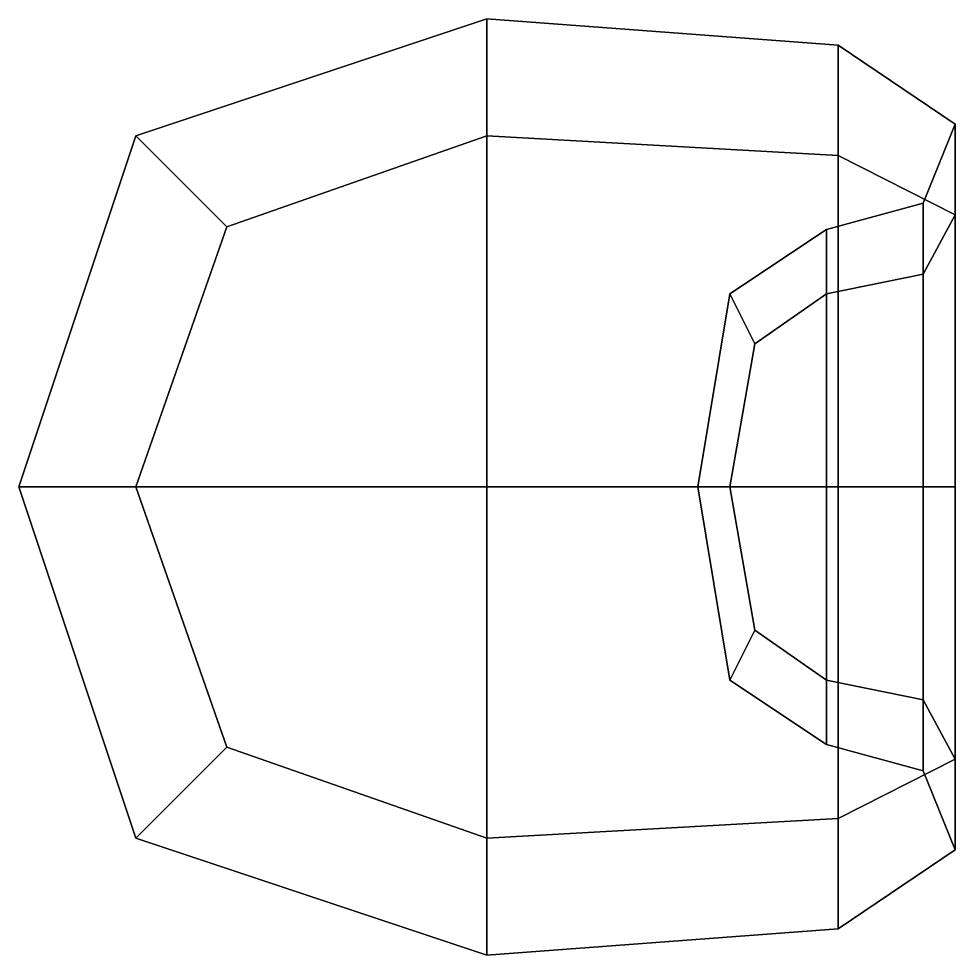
# Model space of a CAD drawing. Extents: x -1 to 1, y -1 to 1.
import ezdxf

# ---------------------------------------------------------------- set-up
doc = ezdxf.new("R2010")
doc.units = 0

# ---------------------------------------------------------------- blocks, each defined once
blk = doc.blocks.new('Mesh_001')
at = {"layer": 'Meshes', "color": 254}
mesh = blk.add_polyface(dxfattribs=at)
corners = [(0, 0, -1), (0, 0, 1), (0, -1), (-1, 0), (0, 1), (0.45, 0), (0.725, 0.55), (1, 0, -0.775), (0.725, 0, -0.55), (1, -0.775), (0.725, -0.55), (1, 0.775), (1, 0, 0.775), (0.725, 0, 0.55), (-0.75, 0, 0.75), (0.75, -0.94375), (-0.75, -0.75), (0.51875, 0, -0.4125), (0.93125, 0, -0.60625), (0.75, 0, 0.94375), (0.75, 0.94375), (0.51875, 0, 0.4125), (0, -0.75, -0.75), (1, -0.58125, 0.58125), (0.93125, 0.60625), (0, 0.75, -0.75), (0.725, 0.4125, 0.4125), (0.51875, -0.4125), (1, 0.58125, 0.58125), (-0.75, 0.75), (0, 0.75, 0.75), (0, -0.75, 0.75), (0.725, -0.4125, -0.4125), (0.725, 0.4125, -0.4125), (-0.75, 0, -0.75), (0.93125, 0, 0.60625), (1, -0.58125, -0.58125), (1, 0.58125, -0.58125), (0.75, 0, -0.94375), (0.725, -0.4125, 0.4125), (0.93125, -0.60625), (0.51875, 0.4125), (0.75, 0.707812, -0.707812), (0.75, -0.707812, -0.707812), (-0.555556, -0.555555, -0.555556), (-0.555555, 0.555556, -0.555556), (0.75, 0.707812, 0.707812), (-0.555555, 0.555556, 0.555556), (-0.555556, -0.555555, 0.555556), (0.75, -0.707813, 0.707812), (0.572222, 0.305556, 0.305556), (0.572222, -0.305555, 0.305556), (0.572222, -0.305555, -0.305556), (0.572222, 0.305556, -0.305556), (0.93125, 0.454688, -0.454688), (0.93125, 0.454687, 0.454688), (0.93125, -0.454687, -0.454688), (0.93125, -0.454688, 0.454688)]
mesh.append_faces([[corners[k] for k in face] for face in [(0, 25, 42, 38), (0, 38, 43, 22), (0, 22, 44, 34), (0, 34, 45, 25), (1, 19, 46, 30), (1, 30, 47, 14), (1, 14, 48, 31), (1, 31, 49, 19), (2, 22, 43, 15), (2, 15, 49, 31), (2, 31, 48, 16), (2, 16, 44, 22), (3, 34, 44, 16), (3, 16, 48, 14), (3, 14, 47, 29), (3, 29, 45, 34), (4, 30, 46, 20), (4, 20, 42, 25), (4, 25, 45, 29), (4, 29, 47, 30), (5, 41, 50, 21), (5, 21, 51, 27), (5, 27, 52, 17), (5, 17, 53, 41), (6, 41, 53, 33), (6, 33, 54, 24), (6, 24, 55, 26), (6, 26, 50, 41), (7, 36, 43, 38), (7, 38, 42, 37), (7, 37, 54, 18), (7, 18, 56, 36), (8, 17, 52, 32), (8, 32, 56, 18), (8, 18, 54, 33), (8, 33, 53, 17), (9, 36, 56, 40), (9, 40, 57, 23), (9, 23, 49, 15), (9, 15, 43, 36), (10, 27, 51, 39), (10, 39, 57, 40), (10, 40, 56, 32), (10, 32, 52, 27), (11, 24, 54, 37), (11, 37, 42, 20), (11, 20, 46, 28), (11, 28, 55, 24), (12, 23, 57, 35), (12, 35, 55, 28), (12, 28, 46, 19), (12, 19, 49, 23), (13, 26, 55, 35), (13, 35, 57, 39), (13, 39, 51, 21), (13, 21, 50, 26)]], dxfattribs={"color": 254})

msp = doc.modelspace()

# ---------------------------------------------------------------- block references
at = {"layer": '1'}
msp.add_blockref('Mesh_001', (0, 0), dxfattribs=at)

doc.saveas('drawing.dxf')
